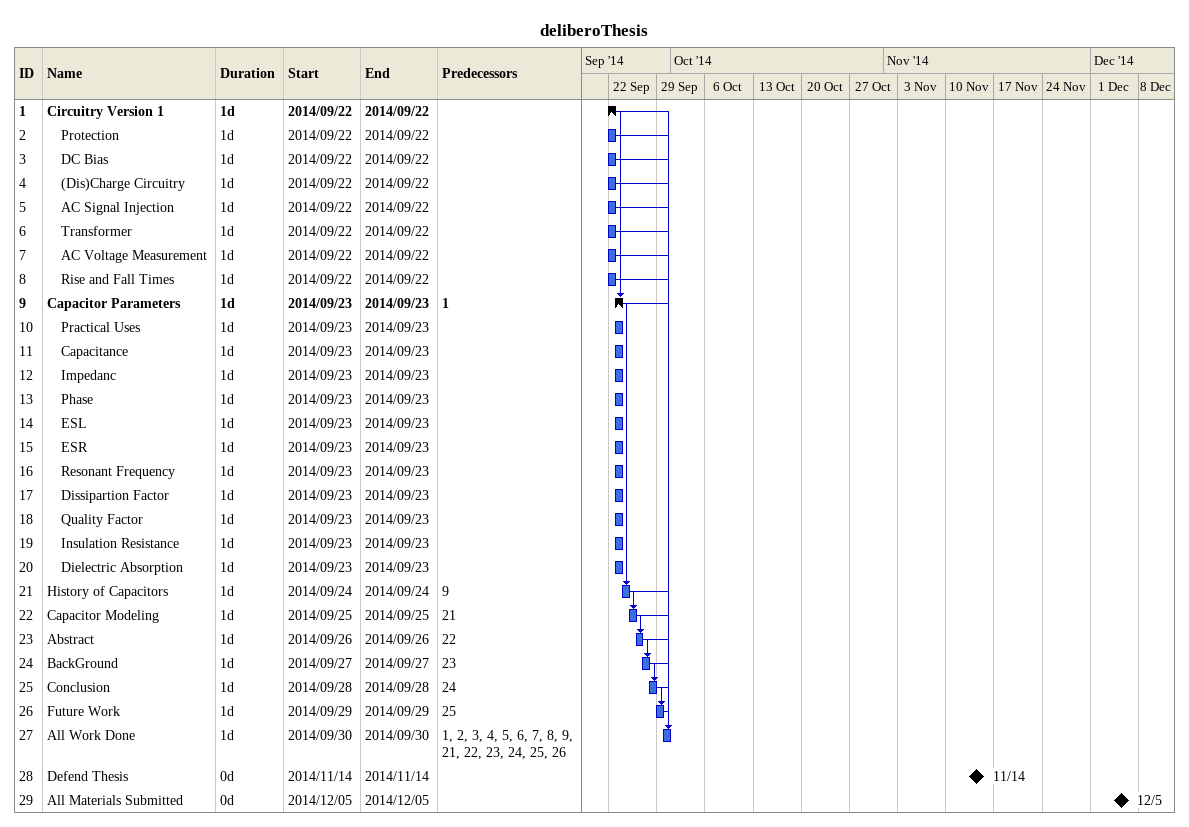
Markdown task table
deliberoThesis

| ID | Level | Task | Duration | Start | Finish | Predecessors |
|---|---|---|---|---|---|---|
| 1 | 1 | **Circuitry Version 1** | 1d | 2014-09-22 | 2014-09-22 |  |
| 2 | 2 | Protection | 1d | 2014-09-22 | 2014-09-22 |  |
| 3 | 2 | DC Bias | 1d | 2014-09-22 | 2014-09-22 |  |
| 4 | 2 | (Dis)Charge Circuitry | 1d | 2014-09-22 | 2014-09-22 |  |
| 5 | 2 | AC Signal Injection | 1d | 2014-09-22 | 2014-09-22 |  |
| 6 | 2 | Transformer | 1d | 2014-09-22 | 2014-09-22 |  |
| 7 | 2 | AC Voltage Measurement | 1d | 2014-09-22 | 2014-09-22 |  |
| 8 | 2 | Rise and Fall Times | 1d | 2014-09-22 | 2014-09-22 |  |
| 9 | 1 | **Capacitor Parameters** | 1d | 2014-09-23 | 2014-09-23 | 1 |
| 10 | 2 | Practical Uses | 1d | 2014-09-23 | 2014-09-23 |  |
| 11 | 2 | Capacitance | 1d | 2014-09-23 | 2014-09-23 |  |
| 12 | 2 | Impedanc | 1d | 2014-09-23 | 2014-09-23 |  |
| 13 | 2 | Phase | 1d | 2014-09-23 | 2014-09-23 |  |
| 14 | 2 | ESL | 1d | 2014-09-23 | 2014-09-23 |  |
| 15 | 2 | ESR | 1d | 2014-09-23 | 2014-09-23 |  |
| 16 | 2 | Resonant Frequency | 1d | 2014-09-23 | 2014-09-23 |  |
| 17 | 2 | Dissipartion Factor | 1d | 2014-09-23 | 2014-09-23 |  |
| 18 | 2 | Quality Factor | 1d | 2014-09-23 | 2014-09-23 |  |
| 19 | 2 | Insulation Resistance | 1d | 2014-09-23 | 2014-09-23 |  |
| 20 | 2 | Dielectric Absorption | 1d | 2014-09-23 | 2014-09-23 |  |
| 21 | 1 | History of Capacitors | 1d | 2014-09-24 | 2014-09-24 | 9 |
| 22 | 1 | Capacitor Modeling | 1d | 2014-09-25 | 2014-09-25 | 21 |
| 23 | 1 | Abstract | 1d | 2014-09-26 | 2014-09-26 | 22 |
| 24 | 1 | BackGround | 1d | 2014-09-27 | 2014-09-27 | 23 |
| 25 | 1 | Conclusion | 1d | 2014-09-28 | 2014-09-28 | 24 |
| 26 | 1 | Future Work | 1d | 2014-09-29 | 2014-09-29 | 25 |
| 27 | 1 | All Work Done | 1d | 2014-09-30 | 2014-09-30 | 1, 2, 3, 4, 5, 6, 7, 8, 9, 21, 22, 23, 24, 25, 26 |
| 28 | 1 | Defend Thesis | 0d | 2014-11-14 | 2014-11-14 |  |
| 29 | 1 | All Materials Submitted | 0d | 2014-12-05 | 2014-12-05 |  |
